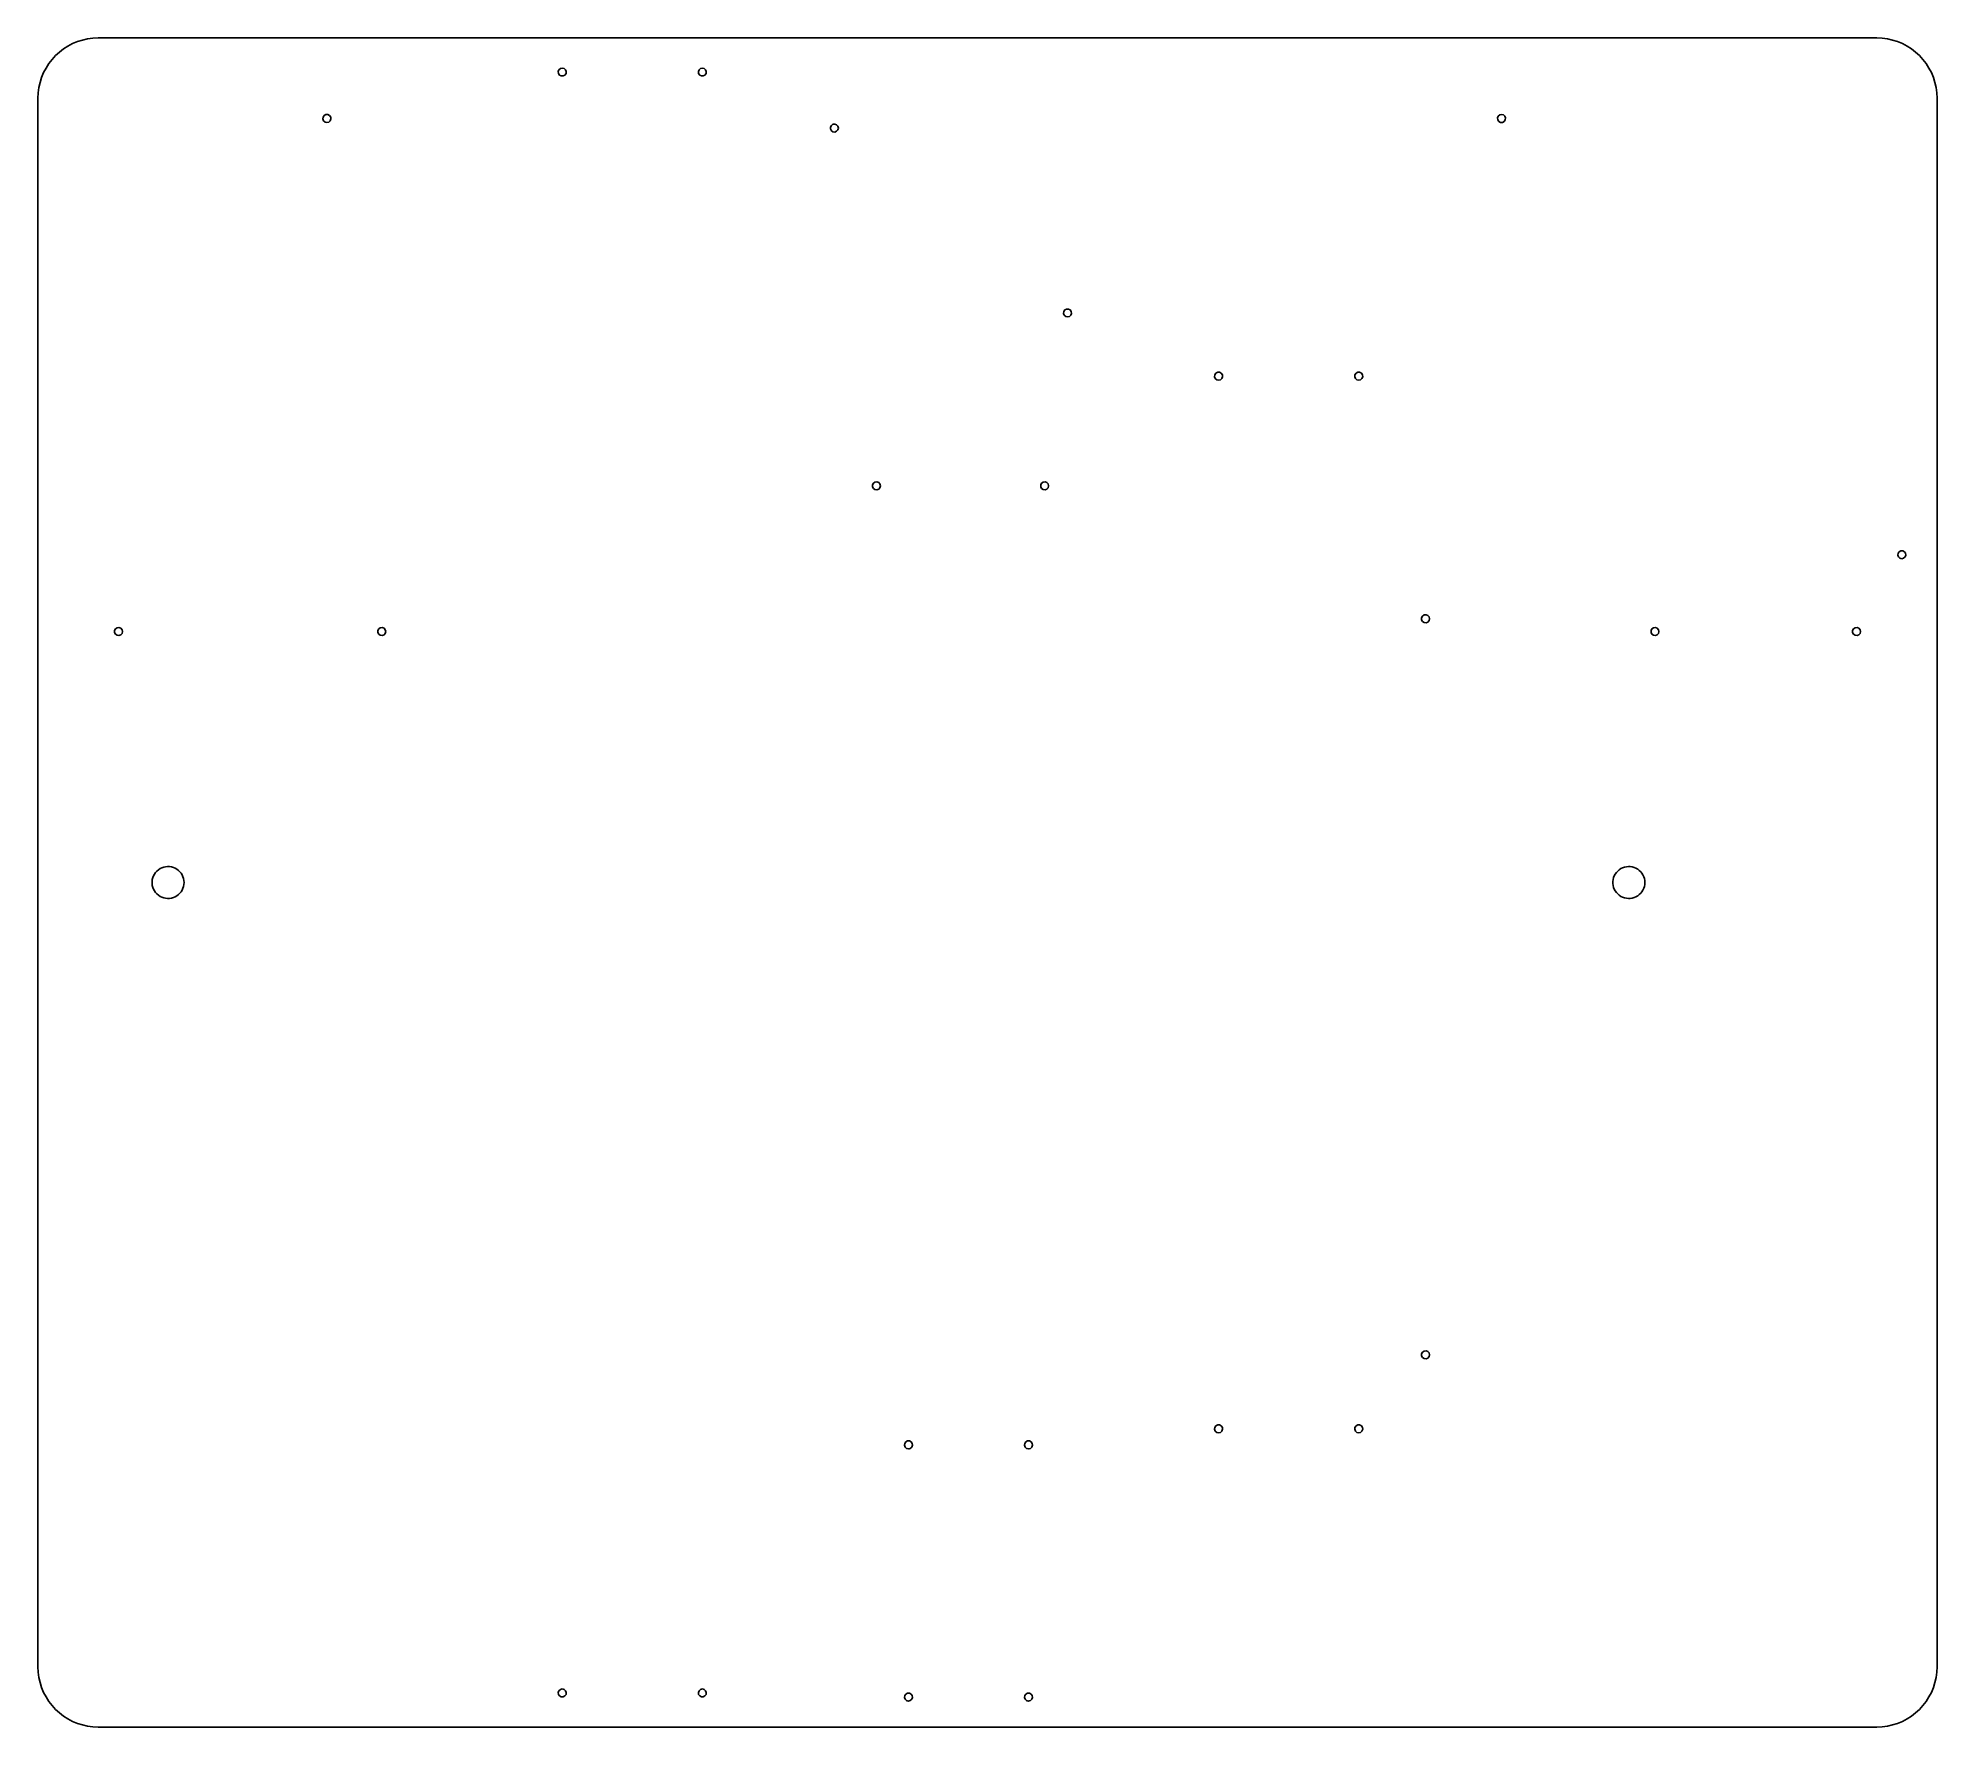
# Model space of a CAD drawing. Header units: metres. Extents: x -237 to 237, y -211 to 211.
import ezdxf

# ---------------------------------------------------------------- set-up
doc = ezdxf.new("R2010")
doc.units = ezdxf.units.M

msp = doc.modelspace()

# ---------------------------------------------------------------- linework, layer by layer
for p, q in [((-229.75, 208.99), (-230.854, 208.287)), ((-228.589, 209.595), (-229.75, 208.99)), ((-227.38, 210.095), (-228.589, 209.595)), ((-226.132, 210.489), (-227.38, 210.095)), ((-224.855, 210.772), (-226.132, 210.489)), ((-223.557, 210.943), (-224.855, 210.772)), ((-222.25, 211), (-223.557, 210.943)), ((222.25, 211), (-222.25, 211)), ((223.557, 210.943), (222.25, 211)), ((224.855, 210.772), (223.557, 210.943)), ((226.132, 210.489), (224.855, 210.772)), ((227.38, 210.095), (226.132, 210.489)), ((228.589, 209.595), (227.38, 210.095)), ((229.75, 208.99), (228.589, 209.595)), ((230.854, 208.287), (229.75, 208.99)), ((-234.537, 204.604), (-235.24, 203.5)), ((-233.741, 205.642), (-234.537, 204.604)), ((-232.857, 206.607), (-233.741, 205.642)), ((-231.892, 207.491), (-232.857, 206.607)), ((-230.854, 208.287), (-231.892, 207.491)), ((231.892, 207.491), (230.854, 208.287)), ((232.857, 206.607), (231.892, 207.491)), ((233.741, 205.642), (232.857, 206.607)), ((234.537, 204.604), (233.741, 205.642)), ((235.24, 203.5), (234.537, 204.604)), ((-236.739, 199.882), (-237.022, 198.605)), ((-236.345, 201.13), (-236.739, 199.882)), ((-235.845, 202.339), (-236.345, 201.13)), ((-235.24, 203.5), (-235.845, 202.339)), ((-107.243, 202.621), (-107.073, 203.068)), ((-107.185, 202.145), (-107.243, 202.621)), ((-106.913, 201.751), (-107.185, 202.145)), ((-107.073, 203.068), (-106.715, 203.385)), ((-106.489, 201.529), (-106.913, 201.751)), ((-106.715, 203.385), (-106.25, 203.5)), ((-106.011, 201.529), (-106.489, 201.529)), ((-106.25, 203.5), (-105.785, 203.385)), ((-105.587, 201.751), (-106.011, 201.529)), ((-105.785, 203.385), (-105.427, 203.068)), ((-105.315, 202.145), (-105.587, 201.751)), ((-105.427, 203.068), (-105.257, 202.621)), ((-105.257, 202.621), (-105.315, 202.145)), ((-72.2427, 202.621), (-72.073, 203.068)), ((-72.185, 202.145), (-72.2427, 202.621)), ((-71.9131, 201.751), (-72.185, 202.145)), ((-72.073, 203.068), (-71.7147, 203.385)), ((-71.4893, 201.529), (-71.9131, 201.751)), ((-71.7147, 203.385), (-71.25, 203.5)), ((-71.0107, 201.529), (-71.4893, 201.529)), ((-71.25, 203.5), (-70.7853, 203.385)), ((-70.5869, 201.751), (-71.0107, 201.529)), ((-70.7853, 203.385), (-70.427, 203.068)), ((-70.315, 202.145), (-70.5869, 201.751)), ((-70.427, 203.068), (-70.2573, 202.621)), ((-70.2573, 202.621), (-70.315, 202.145)), ((235.845, 202.339), (235.24, 203.5)), ((236.345, 201.13), (235.845, 202.339)), ((236.739, 199.882), (236.345, 201.13)), ((237.022, 198.605), (236.739, 199.882)), ((-237.193, 197.307), (-237.25, 196)), ((-237.25, 196), (-237.25, -196)), ((-237.022, 198.605), (-237.193, 197.307)), ((237.193, 197.307), (237.022, 198.605)), ((237.25, 196), (237.193, 197.307)), ((237.25, -196), (237.25, 196)), ((-166.043, 190.769), (-165.985, 191.245)), ((-165.873, 190.322), (-166.043, 190.769)), ((-165.985, 191.245), (-165.713, 191.639)), ((-165.515, 190.005), (-165.873, 190.322)), ((-165.713, 191.639), (-165.289, 191.861)), ((-165.05, 189.89), (-165.515, 190.005)), ((-165.289, 191.861), (-164.811, 191.861)), ((-164.585, 190.005), (-165.05, 189.89)), ((-164.811, 191.861), (-164.387, 191.639)), ((-164.227, 190.322), (-164.585, 190.005)), ((-164.387, 191.639), (-164.115, 191.245)), ((-164.057, 190.769), (-164.227, 190.322)), ((-164.115, 191.245), (-164.057, 190.769)), ((127.457, 191.011), (127.627, 191.458)), ((127.515, 190.535), (127.457, 191.011)), ((127.787, 190.141), (127.515, 190.535)), ((127.627, 191.458), (127.985, 191.775)), ((128.211, 189.919), (127.787, 190.141)), ((127.985, 191.775), (128.45, 191.89)), ((128.689, 189.919), (128.211, 189.919)), ((128.45, 191.89), (128.915, 191.775)), ((129.113, 190.141), (128.689, 189.919)), ((128.915, 191.775), (129.273, 191.458)), ((129.385, 190.535), (129.113, 190.141)), ((129.273, 191.458), (129.443, 191.011)), ((129.443, 191.011), (129.385, 190.535)), ((-39.2309, 188.739), (-39.0085, 189.163)), ((-39.2309, 188.261), (-39.2309, 188.739)), ((-39.0085, 187.837), (-39.2309, 188.261)), ((-39.0085, 189.163), (-38.6146, 189.435)), ((-38.6146, 187.565), (-39.0085, 187.837)), ((-38.6146, 189.435), (-38.1395, 189.493)), ((-38.1395, 187.507), (-38.6146, 187.565)), ((-38.1395, 189.493), (-37.6919, 189.323)), ((-37.6919, 187.677), (-38.1395, 187.507)), ((-37.6919, 189.323), (-37.3745, 188.965)), ((-37.3745, 188.035), (-37.6919, 187.677)), ((-37.3745, 188.965), (-37.26, 188.5)), ((-37.26, 188.5), (-37.3745, 188.035)), ((19.0073, 142.179), (19.065, 142.655)), ((19.065, 142.655), (19.3369, 143.049)), ((19.3369, 143.049), (19.7607, 143.271)), ((19.7607, 143.271), (20.2393, 143.271)), ((20.2393, 143.271), (20.6631, 143.049)), ((20.6631, 143.049), (20.935, 142.655)), ((20.935, 142.655), (20.9927, 142.179)), ((19.177, 141.732), (19.0073, 142.179)), ((19.5353, 141.415), (19.177, 141.732)), ((20, 141.3), (19.5353, 141.415)), ((20.4647, 141.415), (20, 141.3)), ((20.823, 141.732), (20.4647, 141.415)), ((20.9927, 142.179), (20.823, 141.732)), ((56.7573, 126.379), (56.815, 126.855)), ((56.927, 125.932), (56.7573, 126.379)), ((56.815, 126.855), (57.0869, 127.249)), ((57.2853, 125.615), (56.927, 125.932)), ((57.0869, 127.249), (57.5107, 127.471)), ((57.75, 125.5), (57.2853, 125.615)), ((57.5107, 127.471), (57.9893, 127.471)), ((58.2147, 125.615), (57.75, 125.5)), ((57.9893, 127.471), (58.4131, 127.249)), ((58.573, 125.932), (58.2147, 125.615)), ((58.4131, 127.249), (58.685, 126.855)), ((58.7427, 126.379), (58.573, 125.932)), ((58.685, 126.855), (58.7427, 126.379)), ((91.7573, 126.379), (91.815, 126.855)), ((91.927, 125.932), (91.7573, 126.379)), ((91.815, 126.855), (92.0869, 127.249)), ((92.2853, 125.615), (91.927, 125.932)), ((92.0869, 127.249), (92.5107, 127.471)), ((92.75, 125.5), (92.2853, 125.615)), ((92.5107, 127.471), (92.9893, 127.471)), ((93.2147, 125.615), (92.75, 125.5)), ((92.9893, 127.471), (93.4131, 127.249)), ((93.573, 125.932), (93.2147, 125.615)), ((93.4131, 127.249), (93.685, 126.855)), ((93.7427, 126.379), (93.573, 125.932)), ((93.685, 126.855), (93.7427, 126.379)), ((-28.7309, 99.3393), (-28.5085, 99.7631)), ((-28.5085, 99.7631), (-28.1146, 100.035)), ((-28.1146, 100.035), (-27.6395, 100.093)), ((-27.6395, 100.093), (-27.1919, 99.923)), ((-27.1919, 99.923), (-26.8745, 99.5647)), ((13.2891, 99.3393), (13.5115, 99.7631)), ((13.5115, 99.7631), (13.9054, 100.035)), ((13.9054, 100.035), (14.3805, 100.093)), ((14.3805, 100.093), (14.8281, 99.923)), ((14.8281, 99.923), (15.1455, 99.5647)), ((-28.7309, 98.8607), (-28.7309, 99.3393)), ((-28.5085, 98.4369), (-28.7309, 98.8607)), ((-28.1146, 98.165), (-28.5085, 98.4369)), ((-27.6395, 98.1073), (-28.1146, 98.165)), ((-27.1919, 98.277), (-27.6395, 98.1073)), ((-26.8745, 98.6353), (-27.1919, 98.277)), ((-26.8745, 99.5647), (-26.76, 99.1)), ((-26.76, 99.1), (-26.8745, 98.6353)), ((13.2891, 98.8607), (13.2891, 99.3393)), ((13.5115, 98.4369), (13.2891, 98.8607)), ((13.9054, 98.165), (13.5115, 98.4369)), ((14.3805, 98.1073), (13.9054, 98.165)), ((14.8281, 98.277), (14.3805, 98.1073)), ((15.1455, 98.6353), (14.8281, 98.277)), ((15.1455, 99.5647), (15.26, 99.1)), ((15.26, 99.1), (15.1455, 98.6353)), ((227.457, 81.7795), (227.515, 82.2546)), ((227.627, 81.3319), (227.457, 81.7795)), ((227.515, 82.2546), (227.787, 82.6485)), ((227.985, 81.0145), (227.627, 81.3319)), ((227.787, 82.6485), (228.211, 82.8709)), ((228.45, 80.9), (227.985, 81.0145)), ((228.211, 82.8709), (228.689, 82.8709)), ((228.915, 81.0145), (228.45, 80.9)), ((228.689, 82.8709), (229.113, 82.6485)), ((229.273, 81.3319), (228.915, 81.0145)), ((229.113, 82.6485), (229.385, 82.2546)), ((229.443, 81.7795), (229.273, 81.3319)), ((229.385, 82.2546), (229.443, 81.7795)), ((108.479, 66.1393), (108.701, 66.5631)), ((108.701, 66.5631), (109.095, 66.835)), ((109.095, 66.835), (109.571, 66.8927)), ((109.571, 66.8927), (110.018, 66.723)), ((110.018, 66.723), (110.335, 66.3647)), ((-218.111, 62.9393), (-217.889, 63.3631)), ((-218.111, 62.4607), (-218.111, 62.9393)), ((-217.889, 62.0369), (-218.111, 62.4607)), ((-217.889, 63.3631), (-217.495, 63.635)), ((-217.495, 61.765), (-217.889, 62.0369)), ((-217.495, 63.635), (-217.019, 63.6927)), ((-217.019, 61.7073), (-217.495, 61.765)), ((-217.019, 63.6927), (-216.572, 63.523)), ((-216.572, 61.877), (-217.019, 61.7073)), ((-216.572, 63.523), (-216.255, 63.1647)), ((-216.255, 62.2353), (-216.572, 61.877)), ((-216.255, 63.1647), (-216.14, 62.7)), ((-216.14, 62.7), (-216.255, 62.2353)), ((-152.331, 62.9393), (-152.109, 63.3631)), ((-152.331, 62.4607), (-152.331, 62.9393)), ((-152.109, 62.0369), (-152.331, 62.4607)), ((-152.109, 63.3631), (-151.715, 63.635)), ((-151.715, 61.765), (-152.109, 62.0369)), ((-151.715, 63.635), (-151.239, 63.6927)), ((-151.239, 61.7073), (-151.715, 61.765)), ((-151.239, 63.6927), (-150.792, 63.523)), ((-150.792, 61.877), (-151.239, 61.7073)), ((-150.792, 63.523), (-150.475, 63.1647)), ((-150.475, 62.2353), (-150.792, 61.877)), ((-150.475, 63.1647), (-150.36, 62.7)), ((-150.36, 62.7), (-150.475, 62.2353)), ((108.479, 65.6607), (108.479, 66.1393)), ((108.701, 65.2369), (108.479, 65.6607)), ((109.095, 64.965), (108.701, 65.2369)), ((109.571, 64.9073), (109.095, 64.965)), ((110.018, 65.077), (109.571, 64.9073)), ((110.335, 65.4353), (110.018, 65.077)), ((110.335, 66.3647), (110.45, 65.9)), ((110.45, 65.9), (110.335, 65.4353)), ((165.789, 62.9393), (166.011, 63.3631)), ((165.789, 62.4607), (165.789, 62.9393)), ((166.011, 62.0369), (165.789, 62.4607)), ((166.011, 63.3631), (166.405, 63.635)), ((166.405, 61.765), (166.011, 62.0369)), ((166.405, 63.635), (166.881, 63.6927)), ((166.881, 61.7073), (166.405, 61.765)), ((166.881, 63.6927), (167.328, 63.523)), ((167.328, 61.877), (166.881, 61.7073)), ((167.328, 63.523), (167.645, 63.1647)), ((167.645, 62.2353), (167.328, 61.877)), ((167.645, 63.1647), (167.76, 62.7)), ((167.76, 62.7), (167.645, 62.2353)), ((216.169, 62.9393), (216.391, 63.3631)), ((216.169, 62.4607), (216.169, 62.9393)), ((216.391, 62.0369), (216.169, 62.4607)), ((216.391, 63.3631), (216.785, 63.635)), ((216.785, 61.765), (216.391, 62.0369)), ((216.785, 63.635), (217.261, 63.6927)), ((217.261, 61.7073), (216.785, 61.765)), ((217.261, 63.6927), (217.708, 63.523)), ((217.708, 61.877), (217.261, 61.7073)), ((217.708, 63.523), (218.025, 63.1647)), ((218.025, 62.2353), (217.708, 61.877)), ((218.025, 63.1647), (218.14, 62.7)), ((218.14, 62.7), (218.025, 62.2353)), ((-208.742, 0.24624), (-208.682, 0.735)), ((-208.742, -0.24624), (-208.742, 0.24624)), ((-208.682, 0.735), (-208.562, 1.21261)), ((-208.562, 1.21261), (-208.384, 1.67184)), ((-208.384, 1.67184), (-208.151, 2.10573)), ((-208.151, 2.10573), (-207.866, 2.5077)), ((-207.866, 2.5077), (-207.535, 2.87165)), ((-207.535, 2.87165), (-207.161, 3.19207)), ((-207.161, 3.19207), (-206.75, 3.4641)), ((-206.75, 3.4641), (-206.309, 3.68362)), ((-206.309, 3.68362), (-205.845, 3.8473)), ((-205.845, 3.8473), (-205.364, 3.95266)), ((-205.364, 3.95266), (-204.873, 3.9981)), ((-204.873, 3.9981), (-204.381, 3.98294)), ((-204.381, 3.98294), (-203.894, 3.90739)), ((-203.894, 3.90739), (-203.421, 3.77262)), ((-203.421, 3.77262), (-202.967, 3.58065)), ((-202.967, 3.58065), (-202.541, 3.33441)), ((-202.541, 3.33441), (-202.148, 3.03762)), ((-202.148, 3.03762), (-201.794, 2.69478)), ((-201.794, 2.69478), (-201.485, 2.3111)), ((-201.485, 2.3111), (-201.226, 1.89237)), ((-201.226, 1.89237), (-201.02, 1.44497)), ((-201.02, 1.44497), (-200.871, 0.97566)), ((-200.871, 0.97566), (-200.78, 0.49155)), ((-200.78, 0.49155), (-200.75, 0)), ((-200.75, 0), (-200.78, -0.49155)), ((156.258, 0.24624), (156.318, 0.735)), ((156.258, -0.24624), (156.258, 0.24624)), ((156.318, 0.735), (156.438, 1.21261)), ((156.438, 1.21261), (156.616, 1.67184)), ((156.616, 1.67184), (156.849, 2.10573)), ((156.849, 2.10573), (157.134, 2.5077)), ((157.134, 2.5077), (157.465, 2.87165)), ((157.465, 2.87165), (157.839, 3.19207)), ((157.839, 3.19207), (158.25, 3.4641)), ((158.25, 3.4641), (158.691, 3.68362)), ((158.691, 3.68362), (159.155, 3.8473)), ((159.155, 3.8473), (159.636, 3.95266)), ((159.636, 3.95266), (160.127, 3.9981)), ((160.127, 3.9981), (160.619, 3.98294)), ((160.619, 3.98294), (161.106, 3.90739)), ((161.106, 3.90739), (161.579, 3.77262)), ((161.579, 3.77262), (162.033, 3.58065)), ((162.033, 3.58065), (162.459, 3.33441)), ((162.459, 3.33441), (162.852, 3.03762)), ((162.852, 3.03762), (163.206, 2.69478)), ((163.206, 2.69478), (163.515, 2.3111)), ((163.515, 2.3111), (163.774, 1.89237)), ((163.774, 1.89237), (163.98, 1.44497)), ((163.98, 1.44497), (164.129, 0.97566)), ((164.129, 0.97566), (164.22, 0.49155)), ((164.22, 0.49155), (164.25, 0)), ((164.25, 0), (164.22, -0.49155)), ((-208.682, -0.735), (-208.742, -0.24624)), ((-208.562, -1.21261), (-208.682, -0.735)), ((-208.384, -1.67184), (-208.562, -1.21261)), ((-208.151, -2.10573), (-208.384, -1.67184)), ((-207.866, -2.5077), (-208.151, -2.10573)), ((-207.535, -2.87165), (-207.866, -2.5077)), ((-207.161, -3.19207), (-207.535, -2.87165)), ((-206.75, -3.4641), (-207.161, -3.19207)), ((-206.309, -3.68362), (-206.75, -3.4641)), ((-205.845, -3.8473), (-206.309, -3.68362)), ((-205.364, -3.95266), (-205.845, -3.8473)), ((-204.873, -3.9981), (-205.364, -3.95266)), ((-204.381, -3.98294), (-204.873, -3.9981)), ((-203.894, -3.90739), (-204.381, -3.98294)), ((-203.421, -3.77262), (-203.894, -3.90739)), ((-202.967, -3.58065), (-203.421, -3.77262)), ((-202.541, -3.33441), (-202.967, -3.58065)), ((-202.148, -3.03762), (-202.541, -3.33441)), ((-201.794, -2.69478), (-202.148, -3.03762)), ((-201.485, -2.3111), (-201.794, -2.69478)), ((-201.226, -1.89237), (-201.485, -2.3111)), ((-201.02, -1.44497), (-201.226, -1.89237)), ((-200.871, -0.97566), (-201.02, -1.44497)), ((-200.78, -0.49155), (-200.871, -0.97566)), ((156.318, -0.735), (156.258, -0.24624)), ((156.438, -1.21261), (156.318, -0.735)), ((156.616, -1.67184), (156.438, -1.21261)), ((156.849, -2.10573), (156.616, -1.67184)), ((157.134, -2.5077), (156.849, -2.10573)), ((157.465, -2.87165), (157.134, -2.5077)), ((157.839, -3.19207), (157.465, -2.87165)), ((158.25, -3.4641), (157.839, -3.19207)), ((158.691, -3.68362), (158.25, -3.4641)), ((159.155, -3.8473), (158.691, -3.68362)), ((159.636, -3.95266), (159.155, -3.8473)), ((160.127, -3.9981), (159.636, -3.95266)), ((160.619, -3.98294), (160.127, -3.9981)), ((161.106, -3.90739), (160.619, -3.98294)), ((161.579, -3.77262), (161.106, -3.90739)), ((162.033, -3.58065), (161.579, -3.77262)), ((162.459, -3.33441), (162.033, -3.58065)), ((162.852, -3.03762), (162.459, -3.33441)), ((163.206, -2.69478), (162.852, -3.03762)), ((163.515, -2.3111), (163.206, -2.69478)), ((163.774, -1.89237), (163.515, -2.3111)), ((163.98, -1.44497), (163.774, -1.89237)), ((164.129, -0.97566), (163.98, -1.44497)), ((164.22, -0.49155), (164.129, -0.97566)), ((108.479, -117.761), (108.701, -117.337)), ((108.479, -118.239), (108.479, -117.761)), ((108.701, -118.663), (108.479, -118.239)), ((108.701, -117.337), (109.095, -117.065)), ((109.095, -117.065), (109.571, -117.007)), ((109.571, -117.007), (110.018, -117.177)), ((110.018, -117.177), (110.335, -117.535)), ((110.335, -118.465), (110.018, -118.823)), ((110.335, -117.535), (110.45, -118)), ((110.45, -118), (110.335, -118.465)), ((109.095, -118.935), (108.701, -118.663)), ((109.571, -118.993), (109.095, -118.935)), ((110.018, -118.823), (109.571, -118.993)), ((56.7573, -136.621), (56.815, -136.145)), ((56.927, -137.068), (56.7573, -136.621)), ((56.815, -136.145), (57.0869, -135.751)), ((57.2853, -137.385), (56.927, -137.068)), ((57.0869, -135.751), (57.5107, -135.529)), ((57.75, -137.5), (57.2853, -137.385)), ((57.5107, -135.529), (57.9893, -135.529)), ((58.2147, -137.385), (57.75, -137.5)), ((57.9893, -135.529), (58.4131, -135.751)), ((58.573, -137.068), (58.2147, -137.385)), ((58.4131, -135.751), (58.685, -136.145)), ((58.7427, -136.621), (58.573, -137.068)), ((58.685, -136.145), (58.7427, -136.621)), ((91.7573, -136.621), (91.815, -136.145)), ((91.927, -137.068), (91.7573, -136.621)), ((91.815, -136.145), (92.0869, -135.751)), ((92.2853, -137.385), (91.927, -137.068)), ((92.0869, -135.751), (92.5107, -135.529)), ((92.75, -137.5), (92.2853, -137.385)), ((92.5107, -135.529), (92.9893, -135.529)), ((93.2147, -137.385), (92.75, -137.5)), ((92.9893, -135.529), (93.4131, -135.751)), ((93.573, -137.068), (93.2147, -137.385)), ((93.4131, -135.751), (93.685, -136.145)), ((93.7427, -136.621), (93.573, -137.068)), ((93.685, -136.145), (93.7427, -136.621)), ((-20.7527, -140.621), (-20.695, -140.145)), ((-20.583, -141.068), (-20.7527, -140.621)), ((-20.695, -140.145), (-20.4231, -139.751)), ((-20.2247, -141.385), (-20.583, -141.068)), ((-20.4231, -139.751), (-19.9993, -139.529)), ((-20.0528, -141.428), (-20.2247, -141.385)), ((-19.76, -141.5), (-20.0528, -141.428)), ((-19.9993, -139.529), (-19.5207, -139.529)), ((-19.5881, -141.458), (-19.76, -141.5)), ((-19.2953, -141.385), (-19.5881, -141.458)), ((-19.5207, -139.529), (-19.0969, -139.751)), ((-18.937, -141.068), (-19.2953, -141.385)), ((-19.0969, -139.751), (-18.825, -140.145)), ((-18.7673, -140.621), (-18.937, -141.068)), ((-18.825, -140.145), (-18.7673, -140.621)), ((9.24729, -140.621), (9.30498, -140.145)), ((9.41702, -141.068), (9.24729, -140.621)), ((9.30498, -140.145), (9.57688, -139.751)), ((9.77528, -141.385), (9.41702, -141.068)), ((9.57688, -139.751), (10.0007, -139.529)), ((9.94722, -141.428), (9.77528, -141.385)), ((10.24, -141.5), (9.94722, -141.428)), ((10.0007, -139.529), (10.4793, -139.529)), ((10.4119, -141.458), (10.24, -141.5)), ((10.7047, -141.385), (10.4119, -141.458)), ((10.4793, -139.529), (10.9031, -139.751)), ((11.063, -141.068), (10.7047, -141.385)), ((10.9031, -139.751), (11.175, -140.145)), ((11.2327, -140.621), (11.063, -141.068)), ((11.175, -140.145), (11.2327, -140.621)), ((-237.25, -196), (-237.193, -197.307)), ((-237.193, -197.307), (-237.022, -198.605)), ((-237.022, -198.605), (-236.739, -199.882)), ((236.739, -199.882), (237.022, -198.605)), ((237.022, -198.605), (237.193, -197.307)), ((237.193, -197.307), (237.25, -196)), ((-236.739, -199.882), (-236.345, -201.13)), ((-236.345, -201.13), (-235.845, -202.339)), ((-235.845, -202.339), (-235.24, -203.5)), ((-235.24, -203.5), (-234.537, -204.604)), ((-107.243, -202.379), (-107.073, -201.932)), ((-107.185, -202.855), (-107.243, -202.379)), ((-106.913, -203.249), (-107.185, -202.855)), ((-107.073, -201.932), (-106.715, -201.615)), ((-106.489, -203.471), (-106.913, -203.249)), ((-106.715, -201.615), (-106.25, -201.5)), ((-106.011, -203.471), (-106.489, -203.471)), ((-106.25, -201.5), (-105.785, -201.615)), ((-105.587, -203.249), (-106.011, -203.471)), ((-105.785, -201.615), (-105.427, -201.932)), ((-105.315, -202.855), (-105.587, -203.249)), ((-105.427, -201.932), (-105.257, -202.379)), ((-105.257, -202.379), (-105.315, -202.855)), ((-72.2427, -202.379), (-72.073, -201.932)), ((-72.185, -202.855), (-72.2427, -202.379)), ((-71.9131, -203.249), (-72.185, -202.855)), ((-72.073, -201.932), (-71.7147, -201.615)), ((-71.4893, -203.471), (-71.9131, -203.249)), ((-71.7147, -201.615), (-71.25, -201.5)), ((-71.0107, -203.471), (-71.4893, -203.471)), ((-71.25, -201.5), (-70.7853, -201.615)), ((-70.5869, -203.249), (-71.0107, -203.471)), ((-70.7853, -201.615), (-70.427, -201.932)), ((-70.315, -202.855), (-70.5869, -203.249)), ((-70.427, -201.932), (-70.2573, -202.379)), ((-70.2573, -202.379), (-70.315, -202.855)), ((-20.7527, -203.621), (-20.695, -203.145)), ((-20.583, -204.068), (-20.7527, -203.621)), ((-20.695, -203.145), (-20.4231, -202.751)), ((-20.4231, -202.751), (-19.9993, -202.529)), ((-19.9993, -202.529), (-19.5207, -202.529)), ((-19.5207, -202.529), (-19.0969, -202.751)), ((-19.0969, -202.751), (-18.825, -203.145)), ((-18.7673, -203.621), (-18.937, -204.068)), ((-18.825, -203.145), (-18.7673, -203.621)), ((9.24729, -203.621), (9.30498, -203.145)), ((9.41702, -204.068), (9.24729, -203.621)), ((9.30498, -203.145), (9.57688, -202.751)), ((9.57688, -202.751), (10.0007, -202.529)), ((10.0007, -202.529), (10.4793, -202.529)), ((10.4793, -202.529), (10.9031, -202.751)), ((10.9031, -202.751), (11.175, -203.145)), ((11.2327, -203.621), (11.063, -204.068)), ((11.175, -203.145), (11.2327, -203.621)), ((234.537, -204.604), (235.24, -203.5)), ((235.24, -203.5), (235.845, -202.339)), ((235.845, -202.339), (236.345, -201.13)), ((236.345, -201.13), (236.739, -199.882)), ((-234.537, -204.604), (-233.741, -205.642)), ((-233.741, -205.642), (-232.857, -206.607)), ((-232.857, -206.607), (-231.892, -207.491)), ((-231.892, -207.491), (-230.854, -208.287)), ((-230.854, -208.287), (-229.75, -208.99)), ((-20.2247, -204.385), (-20.583, -204.068)), ((-20.0528, -204.428), (-20.2247, -204.385)), ((-19.76, -204.5), (-20.0528, -204.428)), ((-19.5881, -204.458), (-19.76, -204.5)), ((-19.2953, -204.385), (-19.5881, -204.458)), ((-18.937, -204.068), (-19.2953, -204.385)), ((9.77528, -204.385), (9.41702, -204.068)), ((9.94722, -204.428), (9.77528, -204.385)), ((10.24, -204.5), (9.94722, -204.428)), ((10.4119, -204.458), (10.24, -204.5)), ((10.7047, -204.385), (10.4119, -204.458)), ((11.063, -204.068), (10.7047, -204.385)), ((229.75, -208.99), (230.854, -208.287)), ((230.854, -208.287), (231.892, -207.491)), ((231.892, -207.491), (232.857, -206.607)), ((232.857, -206.607), (233.741, -205.642)), ((233.741, -205.642), (234.537, -204.604)), ((-229.75, -208.99), (-228.589, -209.595)), ((-228.589, -209.595), (-227.38, -210.095)), ((-227.38, -210.095), (-226.132, -210.489)), ((-226.132, -210.489), (-224.855, -210.772)), ((-224.855, -210.772), (-223.557, -210.943)), ((-223.557, -210.943), (-222.25, -211)), ((-222.25, -211), (222.25, -211)), ((222.25, -211), (223.557, -210.943)), ((223.557, -210.943), (224.855, -210.772)), ((224.855, -210.772), (226.132, -210.489)), ((226.132, -210.489), (227.38, -210.095)), ((227.38, -210.095), (228.589, -209.595)), ((228.589, -209.595), (229.75, -208.99))]:
    msp.add_line(p, q)

doc.saveas('drawing.dxf')
